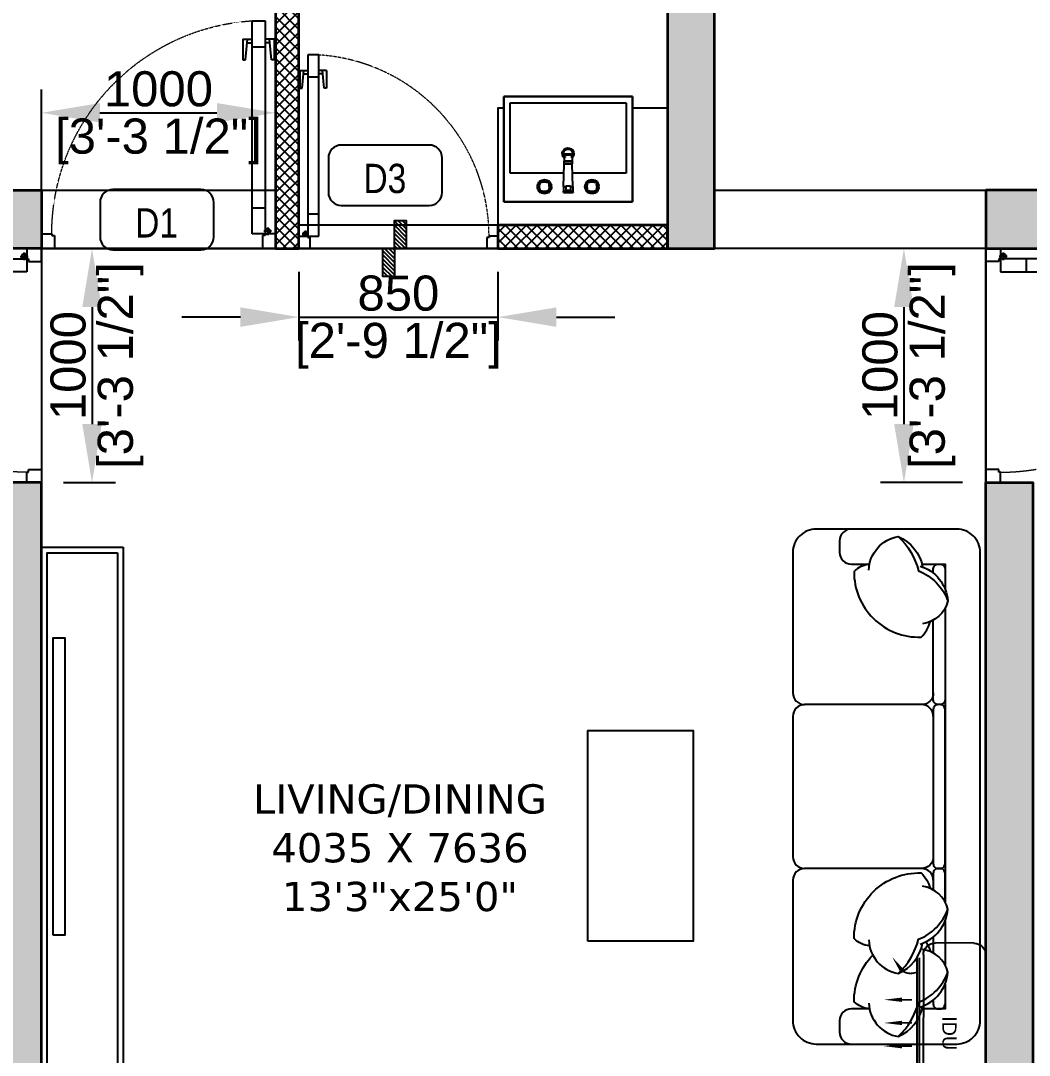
# Model space of a CAD drawing. Header units: millimetres. Extents: x 94643 to 134206, y 115494 to 180803.
# Drawn here: x 103227 to 107536, y 168066 to 172487 of the extents above; entities that cross this region are included whole.
import ezdxf
from ezdxf.enums import TextEntityAlignment as Align

# ---------------------------------------------------------------- set-up
doc = ezdxf.new("R2010")
doc.units = ezdxf.units.MM
doc.linetypes.add('3.5BHK EAST-UN-5$0$DASHED', pattern=[0.75, 0.5, -0.25])
doc.linetypes.add('3.5BHK EAST_UN-1$0$DASHED', pattern=[0.75, 0.5, -0.25])
for name, color, linetype in [('A-3S Sofa', 253, 'Continuous'), ('A-AC', 252, 'Continuous'), ('A-Dimensions', 4, 'Continuous'), ('A-Door', 11, 'Continuous'), ('A-Door Line', 8, 'Continuous'), ('A-Fixture', 8, 'Continuous'), ('A-Furniture', 8, 'Continuous'), ('A-Handwash', 252, 'Continuous'), ('A-Handwash Platform', 253, 'Continuous'), ('A-Hatch', 252, 'Continuous'), ('A-Room Boundary', 44, 'Continuous'), ('A-Sofa Center  Table', 253, 'Continuous'), ('A-Text Main', 44, 'Continuous'), ('A-TV', 253, 'Continuous'), ('A-TV Unit', 252, 'Continuous')]:
    doc.layers.add(name, color=color, linetype=linetype)
doc.layers.add('A-Wall', color=240, linetype='Continuous', lineweight=35)
doc.styles.add('2024-08-29_TOWER-A$0$simplex-0.8', font='simplex.shx', dxfattribs={"width": 0.8})
doc.styles.add('3.5BHK EAST_UN-1$0$grid_text', font='verdana.ttf')
doc.styles.add('3BHK  WEST_UN-2$0$AMISH', font='arial.ttf')
doc.styles.add('ARIAL', font='ARIALN.TTF')
doc.styles.add('S', font='arial.ttf', dxfattribs={"height": 150})
doc.dimstyles.new('DIMSMALL', dxfattribs={"dimtxt": 150, "dimasz": 250, "dimexe": 100, "dimexo": 100, "dimgap": 25, "dimtad": 1, "dimdec": 0, "dimzin": 0, "dimdsep": 46, "dimtxsty": 'S', "dimcen": 0, "dimdle": 100, "dimclrd": 8, "dimclre": 8, "dimclrt": 256, "dimazin": 0, "dimtfac": 1, "dimtdec": 0, "dimtix": 1, "dimtmove": 0, "dimatfit": 3, "dimldrblk": '12_DatumFilled', "dimfxl": 1, "dimtolj": 1, "dimtzin": 0, "dimlwd": -1, "dimlwe": -1, "dimarcsym": 1})
pattern_1 = [(45, (11050, 0), (-22.45064, 22.45064), []), (135, (11050, 0), (-22.45064, -22.45064), [])]

# ---------------------------------------------------------------- blocks, each defined once
blk = doc.blocks.new('*D175')
at = {"layer": 'A-Dimensions', "color": 8, "transparency": 16777216}
for p, q in [((103410.7, 171513.3), (103632.1, 171513.3)), ((103532.1, 171263.3), (103532.1, 170763.3)), ((103410.7, 170513.3), (103632.1, 170513.3))]:
    blk.add_line(p, q, dxfattribs=at)
for points in [[(103490.5, 171263.3), (103573.8, 171263.3), (103532.1, 171513.3)], [(103490.5, 170763.3), (103573.8, 170763.3), (103532.1, 170513.3)]]:
    blk.add_solid(points, dxfattribs=at)
at = {"layer": 'Defpoints', "color": 0, "transparency": 16777216}
for p in [(103310.7, 171513.3), (103310.7, 170513.3), (103532.1, 170513.3)]:
    blk.add_point(p, dxfattribs=at)
at = {"layer": 'A-Dimensions', "lineweight": 30, "transparency": 16777216, "char_height": 150, "attachment_point": 5, "rotation": 90, "style": 'S'}
for s, insert in [('\\A1;[3\'-3 1/2"]', (103654.2, 171013.3)), ('\\A1;1000', (103430.5, 171013.3))]:
    blk.add_mtext(s, dxfattribs=dict(at, insert=insert))
blk = doc.blocks.new('12_DatumFilled')
at = {"color": 8, "linetype": 'ByBlock'}
blk.add_solid([(0, 0.577), (-1, 0), (0, -0.577)], dxfattribs=at)
blk = doc.blocks.new('*D176')
at = {"layer": 'A-Dimensions', "color": 8, "transparency": 16777216}
for p, q in [((103315.7, 171662.6), (103315.7, 172193.3)), ((104315.7, 171662.6), (104315.7, 172193.3)), ((103565.7, 172093.3), (104065.7, 172093.3))]:
    blk.add_line(p, q, dxfattribs=at)
for points in [[(103565.7, 172135), (103565.7, 172051.7), (103315.7, 172093.3)], [(104065.7, 172135), (104065.7, 172051.7), (104315.7, 172093.3)]]:
    blk.add_solid(points, dxfattribs=at)
at = {"layer": 'Defpoints', "color": 0, "transparency": 16777216}
for p in [(104315.7, 172093.3), (103315.7, 171562.6), (104315.7, 171562.6)]:
    blk.add_point(p, dxfattribs=at)
at = {"layer": 'A-Dimensions', "lineweight": 30, "transparency": 16777216, "char_height": 150, "attachment_point": 5, "style": 'S'}
for s, insert in [('\\A1;1000', (103815.7, 172194.9)), ('\\A1;[3\'-3 1/2"]', (103815.7, 171971.2))]:
    blk.add_mtext(s, dxfattribs=dict(at, insert=insert))
blk = doc.blocks.new('*D185')
at = {"layer": 'A-Dimensions', "color": 8, "transparency": 16777216}
for p, q in [((107250.7, 171513.3), (106900.2, 171513.3)), ((107000.2, 171263.3), (107000.2, 170763.3)), ((107250.7, 170513.3), (106900.2, 170513.3))]:
    blk.add_line(p, q, dxfattribs=at)
for points in [[(106958.6, 171263.3), (107041.9, 171263.3), (107000.2, 171513.3)], [(106958.6, 170763.3), (107041.9, 170763.3), (107000.2, 170513.3)]]:
    blk.add_solid(points, dxfattribs=at)
at = {"layer": 'Defpoints', "color": 0, "transparency": 16777216}
for p in [(107350.7, 171513.3), (107000.2, 170513.3), (107350.7, 170513.3)]:
    blk.add_point(p, dxfattribs=at)
at = {"layer": 'A-Dimensions', "lineweight": 30, "transparency": 16777216, "char_height": 150, "attachment_point": 5, "rotation": 90, "style": 'S'}
for s, insert in [('\\A1;[3\'-3 1/2"]', (107122.3, 171013.3)), ('\\A1;1000', (106898.6, 171013.3))]:
    blk.add_mtext(s, dxfattribs=dict(at, insert=insert))
blk = doc.blocks.new('*D187')
at = {"layer": 'A-Dimensions', "color": 8, "linetype": 'Continuous', "transparency": 16777216}
for p, q in [((104415.7, 171413.3), (104415.7, 171120.4)), ((105265.7, 171413.4), (105265.7, 171120.4)), ((104165.7, 171220.4), (103915.7, 171220.4)), ((104415.7, 171220.4), (105265.7, 171220.4)), ((105515.7, 171220.4), (105765.7, 171220.4))]:
    blk.add_line(p, q, dxfattribs=at)
for points in [[(104165.7, 171262.1), (104165.7, 171178.7), (104415.7, 171220.4)], [(105515.7, 171262.1), (105515.7, 171178.7), (105265.7, 171220.4)]]:
    blk.add_solid(points, dxfattribs=at)
at = {"layer": 'Defpoints', "color": 0, "linetype": 'Continuous', "transparency": 16777216}
for p in [(104415.7, 171513.3), (105265.7, 171513.4), (105265.7, 171220.4)]:
    blk.add_point(p, dxfattribs=at)
at = {"layer": 'A-Dimensions', "linetype": 'Continuous', "transparency": 16777216, "char_height": 150, "attachment_point": 5, "style": 'S'}
for s, insert in [('\\A1;850', (104840.7, 171322)), ('\\A1;[2\'-9 1/2"]', (104840.7, 171098.3))]:
    blk.add_mtext(s, dxfattribs=dict(at, insert=insert))
blk = doc.blocks.new('3.5BHK EAST_UN-1$0$Door11')
at = {"layer": 'A-Door'}
for p, q in [((-991.7, 0), (-1050, 0)), ((-1050, 0), (-1050, -65.6)), ((-991.7, -58.3), (-991.7, 0)), ((-58.3, -58.3), (-58.3, 0)), ((-58.3, 0), (0, 0)), ((0, 0), (0, -65.6)), ((-1050, -65.6), (-1003.4, -65.6)), ((-1003.4, -65.6), (-1003.4, -58.3)), ((-1003.4, -58.3), (-991.7, -58.3)), ((-104.9, -65.6), (-104.9, -1021.8)), ((-46.6, -65.6), (-104.9, -65.6)), ((-104.9, -65.6), (-104.9, -65.6)), ((-46.6, -58.3), (-58.3, -58.3)), ((-17.5, -77.3), (-52.5, -77.3)), ((-46.6, -65.6), (-46.6, -58.3)), ((-46.6, -1021.8), (-46.6, -65.6)), ((0, -65.6), (-46.6, -65.6)), ((-35, -94.7), (-35, -59.8)), ((-104.9, -182.2), (-46.6, -182.2)), ((-145.8, -846.8), (-134.1, -846.8)), ((-145.8, -940.1), (-145.8, -846.8)), ((-134.1, -846.8), (-125.5, -940.1)), ((-17.5, -846.8), (-26.1, -940.1)), ((-5.8, -846.8), (-17.5, -846.8)), ((-5.8, -940.1), (-5.8, -846.8)), ((-127.1, -922.6), (-104.9, -922.6)), ((-104.9, -905.1), (-46.6, -905.1)), ((-24.5, -922.6), (-46.6, -922.6)), ((-145.8, -940.1), (-104.9, -940.1)), ((-5.8, -940.1), (-46.6, -940.1)), ((-104.9, -1021.8), (-46.6, -1021.8))]:
    blk.add_line(p, q, dxfattribs=at)
blk.add_circle((-35, -77.3), 11.7, dxfattribs=at)
at = {"layer": 'A-Door', "linetype": '3.5BHK EAST_UN-1$0$DASHED', "lineweight": 0}
blk.add_arc((-43.9, -64.2), 959.5, 180.0822, 266.3506, dxfattribs=at)
blk = doc.blocks.new('A$Cf00fcc3f')
at = {"layer": 'A-Fixture'}
for p, q in [((0, 0), (0, -450)), ((550, 0), (0, 0)), ((0, -450), (0, 0)), ((0, 0), (550, 0)), ((550, -450), (550, 0)), ((550, 0), (550, -450)), ((151.6, -42.4), (150.8, -44.3)), ((151.6, -42.4), (153.6, -41.5)), ((153.7, -44.5), (151.6, -42.4)), ((153.6, -41.5), (163.5, -38.6)), ((155.5, -43.7), (153.6, -41.5)), ((155.5, -43.7), (153.7, -44.5)), ((157.1, -39.5), (155.1, -41.1)), ((164.2, -43.3), (155.2, -46)), ((155.5, -43.7), (164.5, -41)), ((162.3, -36.7), (157.1, -39.5)), ((167.9, -35), (162.3, -36.7)), ((163.5, -38.6), (173.8, -37.6)), ((163.5, -38.6), (164.5, -41)), ((173.8, -42.3), (164.2, -43.3)), ((173.8, -42.3), (164.2, -43.3)), ((164.5, -41), (173.8, -40.1)), ((173.8, -43.9), (164.5, -44.9)), ((173.8, -34.4), (167.9, -35)), ((179.7, -35), (173.8, -34.4)), ((179.7, -35), (173.8, -34.4)), ((173.8, -37.6), (184.1, -38.6)), ((173.8, -37.6), (173.8, -40.1)), ((173.8, -40.1), (183.2, -41)), ((183.4, -43.3), (173.8, -42.3)), ((183.1, -44.9), (173.8, -43.9)), ((185.4, -36.7), (179.7, -35)), ((185.4, -36.7), (179.7, -35)), ((184.1, -38.6), (183.2, -41)), ((183.2, -41), (192.2, -43.7)), ((183.4, -43.3), (192.4, -46)), ((192.4, -46), (183.4, -43.3)), ((184.1, -38.6), (194.1, -41.5)), ((190.6, -39.5), (185.4, -36.7)), ((190.6, -39.5), (185.4, -36.7)), ((192.5, -41.1), (190.6, -39.5)), ((192.5, -41.1), (190.6, -39.5)), ((192.2, -43.7), (194.1, -41.5)), ((192.2, -43.7), (193.9, -44.5)), ((193.9, -44.5), (196, -42.4)), ((194.1, -41.5), (196, -42.4)), ((196, -42.4), (196.9, -44.3)), ((254.8, -39.2), (296, -39.2)), ((254.8, -39.2), (255, -45.5)), ((295.9, -45.5), (296, -39.2)), ((354.8, -42.4), (354, -44.3)), ((354.8, -42.4), (356.8, -41.5)), ((356.9, -44.5), (354.8, -42.4)), ((356.8, -41.5), (366.7, -38.6)), ((358.7, -43.7), (356.8, -41.5)), ((358.7, -43.7), (356.9, -44.5)), ((360.3, -39.5), (358.3, -41.1)), ((367.4, -43.3), (358.4, -46)), ((358.7, -43.7), (367.7, -41)), ((365.5, -36.7), (360.3, -39.5)), ((371.1, -35), (365.5, -36.7)), ((366.7, -38.6), (377, -37.6)), ((366.7, -38.6), (367.7, -41)), ((377, -42.3), (367.4, -43.3)), ((377, -42.3), (367.4, -43.3)), ((367.7, -41), (377, -40.1)), ((377, -43.9), (367.7, -44.9)), ((377, -34.4), (371.1, -35)), ((382.9, -35), (377, -34.4)), ((382.9, -35), (377, -34.4)), ((377, -37.6), (387.3, -38.6)), ((377, -37.6), (377, -40.1)), ((377, -40.1), (386.4, -41)), ((386.6, -43.3), (377, -42.3)), ((386.3, -44.9), (377, -43.9)), ((388.6, -36.7), (382.9, -35)), ((388.6, -36.7), (382.9, -35)), ((387.3, -38.6), (386.4, -41)), ((386.4, -41), (395.4, -43.7)), ((386.6, -43.3), (395.6, -46)), ((395.6, -46), (386.6, -43.3)), ((387.3, -38.6), (397.3, -41.5)), ((393.8, -39.5), (388.6, -36.7)), ((393.8, -39.5), (388.6, -36.7)), ((395.7, -41.1), (393.8, -39.5)), ((395.7, -41.1), (393.8, -39.5)), ((395.4, -43.7), (397.3, -41.5)), ((395.4, -43.7), (397.1, -44.5)), ((397.1, -44.5), (399.2, -42.4)), ((397.3, -41.5), (399.2, -42.4)), ((399.2, -42.4), (400.1, -44.3)), ((144.2, -58.7), (143.6, -64.6)), ((143.6, -64.6), (144.2, -70.5)), ((143.6, -64.6), (144.2, -70.5)), ((145.9, -53), (144.2, -58.7)), ((144.2, -70.5), (145.9, -76.1)), ((144.2, -70.5), (145.9, -76.1)), ((148.7, -47.8), (145.9, -53)), ((145.9, -76.1), (148.7, -81.3)), ((145.9, -76.1), (148.7, -81.3)), ((146.8, -64.6), (147.8, -54.3)), ((147.8, -74.9), (146.8, -64.6)), ((149.4, -64.6), (146.8, -64.6)), ((147.8, -54.3), (150.8, -44.3)), ((147.8, -54.3), (150.3, -55.2)), ((147.8, -74.9), (150.3, -73.9)), ((150.8, -84.8), (147.8, -74.9)), ((150.3, -45.9), (148.7, -47.8)), ((148.7, -81.3), (150.3, -83.2)), ((148.7, -81.3), (150.3, -83.2)), ((149.4, -64.6), (150.3, -55.2)), ((150.3, -73.9), (149.4, -64.6)), ((150.3, -55.2), (152.9, -46.2)), ((152.9, -82.9), (150.3, -73.9)), ((150.8, -44.3), (152.9, -46.2)), ((150.8, -84.8), (152.9, -82.9)), ((151.6, -86.8), (150.8, -84.8)), ((152.5, -55), (151.6, -64.6)), ((151.6, -64.6), (152.5, -74.2)), ((151.6, -64.6), (152.5, -74.2)), ((151.6, -86.8), (153.7, -84.7)), ((151.6, -86.8), (153.6, -87.6)), ((155.2, -46), (152.5, -55)), ((155.2, -46), (152.5, -55)), ((152.5, -74.2), (155.2, -83.2)), ((152.5, -74.2), (155.2, -83.2)), ((153.7, -44.5), (152.9, -46.2)), ((152.9, -82.9), (153.7, -84.7)), ((154.1, -55.3), (153.2, -64.6)), ((153.2, -64.6), (154.1, -73.9)), ((155.5, -85.5), (153.6, -87.6)), ((163.5, -90.6), (153.6, -87.6)), ((153.7, -84.7), (155.5, -85.5)), ((156.4, -47.2), (154.1, -55.3)), ((154.1, -73.9), (156.4, -81.9)), ((155.1, -88.1), (157.1, -89.7)), ((155.1, -88.1), (157.1, -89.7)), ((155.2, -83.2), (164.2, -85.9)), ((155.2, -83.2), (164.2, -85.9)), ((164.5, -88.1), (155.5, -85.5)), ((164.5, -44.9), (156.4, -47.2)), ((156.4, -81.9), (164.5, -84.3)), ((163.5, -90.6), (164.5, -88.1)), ((164.2, -85.9), (173.8, -86.8)), ((164.2, -85.9), (173.8, -86.8)), ((164.5, -84.3), (173.8, -85.2)), ((173.8, -89), (164.5, -88.1)), ((173.8, -85.2), (183.1, -84.3)), ((173.8, -86.8), (183.4, -85.9)), ((173.8, -86.8), (183.4, -85.9)), ((183.2, -88.1), (173.8, -89)), ((191.2, -47.2), (183.1, -44.9)), ((183.1, -84.3), (191.2, -81.9)), ((192.2, -85.5), (183.2, -88.1)), ((184.1, -90.6), (183.2, -88.1)), ((183.4, -85.9), (192.4, -83.2)), ((183.4, -85.9), (192.4, -83.2)), ((194.1, -87.6), (184.1, -90.6)), ((190.6, -89.7), (192.5, -88.1)), ((190.6, -89.7), (192.5, -88.1)), ((191.2, -47.2), (193.5, -55.3)), ((191.2, -81.9), (193.5, -73.9)), ((192.2, -85.5), (193.9, -84.7)), ((192.2, -85.5), (194.1, -87.6)), ((192.4, -46), (195.1, -55)), ((192.4, -83.2), (195.1, -74.2)), ((192.4, -83.2), (195.1, -74.2)), ((194.4, -64.6), (193.5, -55.3)), ((194.4, -64.6), (193.5, -73.9)), ((193.9, -44.5), (194.7, -46.2)), ((193.9, -84.7), (194.7, -82.9)), ((193.9, -84.7), (196, -86.8)), ((196, -86.8), (194.1, -87.6)), ((196.9, -44.3), (194.7, -46.2)), ((194.7, -46.2), (197.4, -55.2)), ((197.4, -73.9), (194.7, -82.9)), ((196.9, -84.8), (194.7, -82.9)), ((195.1, -55), (196, -64.6)), ((196, -64.6), (195.1, -74.2)), ((196, -86.8), (196.9, -84.8)), ((196.9, -44.3), (199.8, -54.3)), ((199.8, -74.9), (196.9, -84.8)), ((198.9, -47.8), (197.3, -45.9)), ((198.9, -47.8), (197.3, -45.9)), ((197.3, -83.2), (198.9, -81.3)), ((197.3, -83.2), (198.9, -81.3)), ((199.8, -54.3), (197.4, -55.2)), ((197.4, -55.2), (198.3, -64.6)), ((198.3, -64.6), (197.4, -73.9)), ((199.8, -74.9), (197.4, -73.9)), ((198.3, -64.6), (200.8, -64.6)), ((201.7, -53), (198.9, -47.8)), ((201.7, -53), (198.9, -47.8)), ((198.9, -81.3), (201.7, -76.1)), ((198.9, -81.3), (201.7, -76.1)), ((199.8, -54.3), (200.8, -64.6)), ((200.8, -64.6), (199.8, -74.9)), ((203.4, -58.7), (201.7, -53)), ((203.4, -58.7), (201.7, -53)), ((201.7, -76.1), (203.4, -70.5)), ((201.7, -76.1), (203.4, -70.5)), ((203.4, -58.7), (204, -64.6)), ((204, -64.6), (203.4, -58.7)), ((204, -64.6), (203.4, -70.5)), ((204, -64.6), (203.4, -70.5)), ((255.5, -64.6), (255, -45.5)), ((255, -45.5), (295.9, -45.5)), ((255.5, -64.6), (258.3, -160.2)), ((255.5, -64.6), (265.1, -64.6)), ((265.1, -68.5), (265.1, -47.9)), ((285.7, -47.9), (265.1, -47.9)), ((265.1, -68.5), (285.7, -68.5)), ((285.7, -68.5), (285.7, -47.9)), ((285.7, -64.6), (295.3, -64.6)), ((295.3, -64.6), (292.6, -160.2)), ((295.3, -64.6), (295.9, -45.5)), ((347.4, -58.7), (346.8, -64.6)), ((346.8, -64.6), (347.4, -70.5)), ((346.8, -64.6), (347.4, -70.5)), ((349.1, -53), (347.4, -58.7)), ((347.4, -70.5), (349.1, -76.1)), ((347.4, -70.5), (349.1, -76.1)), ((351.9, -47.8), (349.1, -53)), ((349.1, -76.1), (351.9, -81.3)), ((349.1, -76.1), (351.9, -81.3)), ((350, -64.6), (351, -54.3)), ((351, -74.9), (350, -64.6)), ((352.6, -64.6), (350, -64.6)), ((351, -54.3), (354, -44.3)), ((351, -54.3), (353.5, -55.2)), ((351, -74.9), (353.5, -73.9)), ((354, -84.8), (351, -74.9)), ((353.5, -45.9), (351.9, -47.8)), ((351.9, -81.3), (353.5, -83.2)), ((351.9, -81.3), (353.5, -83.2)), ((352.6, -64.6), (353.5, -55.2)), ((353.5, -73.9), (352.6, -64.6)), ((353.5, -55.2), (356.1, -46.2)), ((356.1, -82.9), (353.5, -73.9)), ((354, -44.3), (356.1, -46.2)), ((354, -84.8), (356.1, -82.9)), ((354.8, -86.8), (354, -84.8)), ((355.7, -55), (354.8, -64.6)), ((354.8, -64.6), (355.7, -74.2)), ((354.8, -64.6), (355.7, -74.2)), ((354.8, -86.8), (356.9, -84.7)), ((354.8, -86.8), (356.8, -87.6)), ((358.4, -46), (355.7, -55)), ((358.4, -46), (355.7, -55)), ((355.7, -74.2), (358.4, -83.2)), ((355.7, -74.2), (358.4, -83.2)), ((356.9, -44.5), (356.1, -46.2)), ((356.1, -82.9), (356.9, -84.7)), ((357.3, -55.3), (356.4, -64.6)), ((356.4, -64.6), (357.3, -73.9)), ((358.7, -85.5), (356.8, -87.6)), ((366.7, -90.6), (356.8, -87.6)), ((356.9, -84.7), (358.7, -85.5)), ((359.6, -47.2), (357.3, -55.3)), ((357.3, -73.9), (359.6, -81.9)), ((358.3, -88.1), (360.3, -89.7)), ((358.3, -88.1), (360.3, -89.7)), ((358.4, -83.2), (367.4, -85.9)), ((358.4, -83.2), (367.4, -85.9)), ((367.7, -88.1), (358.7, -85.5)), ((367.7, -44.9), (359.6, -47.2)), ((359.6, -81.9), (367.7, -84.3)), ((366.7, -90.6), (367.7, -88.1)), ((367.4, -85.9), (377, -86.8)), ((367.4, -85.9), (377, -86.8)), ((367.7, -84.3), (377, -85.2)), ((377, -89), (367.7, -88.1)), ((377, -85.2), (386.3, -84.3)), ((377, -86.8), (386.6, -85.9)), ((377, -86.8), (386.6, -85.9)), ((386.4, -88.1), (377, -89)), ((394.4, -47.2), (386.3, -44.9)), ((386.3, -84.3), (394.4, -81.9)), ((395.4, -85.5), (386.4, -88.1)), ((387.3, -90.6), (386.4, -88.1)), ((386.6, -85.9), (395.6, -83.2)), ((386.6, -85.9), (395.6, -83.2)), ((397.3, -87.6), (387.3, -90.6)), ((393.8, -89.7), (395.7, -88.1)), ((393.8, -89.7), (395.7, -88.1)), ((394.4, -47.2), (396.7, -55.3)), ((394.4, -81.9), (396.7, -73.9)), ((395.4, -85.5), (397.1, -84.7)), ((395.4, -85.5), (397.3, -87.6)), ((395.6, -46), (398.3, -55)), ((395.6, -83.2), (398.3, -74.2)), ((395.6, -83.2), (398.3, -74.2)), ((397.6, -64.6), (396.7, -55.3)), ((397.6, -64.6), (396.7, -73.9)), ((397.1, -44.5), (397.9, -46.2)), ((397.1, -84.7), (397.9, -82.9)), ((397.1, -84.7), (399.2, -86.8)), ((399.2, -86.8), (397.3, -87.6)), ((400.1, -44.3), (397.9, -46.2)), ((397.9, -46.2), (400.6, -55.2)), ((400.6, -73.9), (397.9, -82.9)), ((400.1, -84.8), (397.9, -82.9)), ((398.3, -55), (399.2, -64.6)), ((399.2, -64.6), (398.3, -74.2)), ((399.2, -86.8), (400.1, -84.8)), ((400.1, -44.3), (403, -54.3)), ((403, -74.9), (400.1, -84.8)), ((402.1, -47.8), (400.5, -45.9)), ((402.1, -47.8), (400.5, -45.9)), ((400.5, -83.2), (402.1, -81.3)), ((400.5, -83.2), (402.1, -81.3)), ((403, -54.3), (400.6, -55.2)), ((400.6, -55.2), (401.5, -64.6)), ((401.5, -64.6), (400.6, -73.9)), ((403, -74.9), (400.6, -73.9)), ((401.5, -64.6), (404, -64.6)), ((404.9, -53), (402.1, -47.8)), ((404.9, -53), (402.1, -47.8)), ((402.1, -81.3), (404.9, -76.1)), ((402.1, -81.3), (404.9, -76.1)), ((403, -54.3), (404, -64.6)), ((404, -64.6), (403, -74.9)), ((406.6, -58.7), (404.9, -53)), ((406.6, -58.7), (404.9, -53)), ((404.9, -76.1), (406.6, -70.5)), ((404.9, -76.1), (406.6, -70.5)), ((406.6, -58.7), (407.2, -64.6)), ((406.6, -58.7), (407.2, -64.6)), ((407.2, -64.6), (406.6, -70.5)), ((407.2, -64.6), (406.6, -70.5)), ((257.2, -122), (27.5, -122)), ((27.5, -122), (27.5, -422)), ((157.1, -89.7), (162.3, -92.4)), ((157.1, -89.7), (162.3, -92.4)), ((162.3, -92.4), (167.9, -94.2)), ((162.3, -92.4), (167.9, -94.2)), ((173.8, -91.6), (163.5, -90.6)), ((167.9, -94.2), (173.8, -94.7)), ((167.9, -94.2), (173.8, -94.7)), ((173.8, -91.6), (173.8, -89)), ((184.1, -90.6), (173.8, -91.6)), ((173.8, -94.7), (179.7, -94.2)), ((173.8, -94.7), (179.7, -94.2)), ((179.7, -94.2), (185.4, -92.4)), ((179.7, -94.2), (185.4, -92.4)), ((185.4, -92.4), (190.6, -89.7)), ((185.4, -92.4), (190.6, -89.7)), ((522.5, -122), (293.7, -122)), ((360.3, -89.7), (365.5, -92.4)), ((360.3, -89.7), (365.5, -92.4)), ((365.5, -92.4), (371.1, -94.2)), ((365.5, -92.4), (371.1, -94.2)), ((377, -91.6), (366.7, -90.6)), ((371.1, -94.2), (377, -94.7)), ((371.1, -94.2), (377, -94.7)), ((377, -91.6), (377, -89)), ((387.3, -90.6), (377, -91.6)), ((377, -94.7), (382.9, -94.2)), ((377, -94.7), (382.9, -94.2)), ((382.9, -94.2), (388.6, -92.4)), ((382.9, -94.2), (388.6, -92.4)), ((388.6, -92.4), (393.8, -89.7)), ((388.6, -92.4), (393.8, -89.7)), ((522.5, -422), (522.5, -122)), ((258.3, -162.3), (258.3, -160.2)), ((292.6, -160.2), (258.3, -160.2)), ((258.3, -162.3), (258.6, -171.8)), ((258.3, -162.3), (292.5, -162.3)), ((258.6, -171.8), (258.6, -172.7)), ((258.6, -171.8), (292.2, -171.8)), ((259.4, -201.1), (258.6, -172.7)), ((292.2, -172.7), (258.6, -172.7)), ((291.4, -201.1), (292.2, -172.7)), ((292.2, -171.8), (292.5, -162.3)), ((292.2, -171.8), (292.2, -172.7)), ((292.6, -160.2), (292.5, -162.3)), ((259.4, -201.1), (259.5, -204.3)), ((259.4, -201.1), (291.4, -201.1)), ((259.5, -204.3), (291.3, -204.3)), ((264.3, -192.3), (264.3, -190.8)), ((286.5, -192.3), (286.5, -190.8)), ((291.3, -204.3), (291.4, -201.1)), ((27.5, -422), (522.5, -422)), ((0, -450), (550, -450)), ((550, -450), (0, -450))]:
    blk.add_line(p, q, dxfattribs=at)
for radius, start, end in [(25, 130.6704, 0), (20, 145.6811, 0), (25, 0, 45), (20, 0, 24.0891)]:
    blk.add_arc((275, -205), radius, start, end, dxfattribs=at)
blk = doc.blocks.new('A$C9b4d8ff6')
at = {"layer": 'A-Door'}
for p, q in [((84.9, 827.1), (37.7, 827.1)), ((37.7, 827.1), (37.8, 53.1)), ((85, 53.1), (84.9, 827.1)), ((4.7, 761.1), (37.7, 761.1)), ((4.7, 761.1), (4.7, 685.5)), ((14.1, 685.5), (21.1, 761.1)), ((117.9, 761.1), (84.9, 761.1)), ((108.5, 685.5), (101.5, 761.1)), ((117.9, 761.1), (118, 685.5)), ((19.8, 746.9), (37.7, 746.9)), ((84.9, 732.7), (37.7, 732.7)), ((102.8, 746.9), (84.9, 746.9)), ((4.7, 685.5), (14.1, 685.5)), ((118, 685.5), (108.5, 685.5)), ((84.9, 147.5), (37.7, 147.5)), ((0, 0), (0, 53.1)), ((0, 53.1), (37.8, 53.1)), ((14.2, 62.5), (42.5, 62.5)), ((28.3, 76.7), (28.3, 48.4)), ((37.8, 53.1), (85, 53.1)), ((37.8, 53.1), (37.8, 47.2)), ((37.8, 47.2), (47.2, 47.2)), ((47.2, 47.2), (47.2, 0)), ((85, 53.1), (85, 53.1)), ((802.8, 47.2), (802.8, 0.1)), ((812.2, 47.2), (802.8, 47.2)), ((850, 53.2), (812.2, 53.1)), ((812.2, 53.1), (812.2, 47.2)), ((850, 0.1), (850, 53.2)), ((47.2, 0), (0, 0)), ((802.8, 0.1), (850, 0.1))]:
    blk.add_line(p, q, dxfattribs=at)
blk.add_circle((28.3, 62.5), 9.44, dxfattribs=at)
at = {"layer": 'A-Door', "linetype": '3.5BHK EAST-UN-5$0$DASHED', "lineweight": 0}
blk.add_arc((35.5, 52), 776.7, 0.0858, 86.3542, dxfattribs=at)
blk = doc.blocks.new('2024-08-29_TOWER-A$0$WNTG')
at = {"layer": 'A-Text Main'}
blk.add_lwpolyline([(-187.8, 246.2), (187.8, 246.2, -0.414214), (242.8, 191.2), (242.8, 43.3, -0.414214), (187.8, -11.7), (-187.8, -11.7, -0.414214), (-242.8, 43.3), (-242.8, 191.2, -0.414214)], format="xyb", close=True, dxfattribs=at)
at = {"layer": 'A-Text Main', "style": '2024-08-29_TOWER-A$0$simplex-0.8', "width": 0.8}
blk.add_attdef('WNTG', text='', height=150, dxfattribs=at).set_placement((-1.6, 43), align=Align.CENTER)
blk = doc.blocks.new('TILE DROP')
at = {"layer": 'A-Door Line'}
h = blk.add_hatch(dxfattribs=at)
h.set_pattern_fill('ANSI31', color=8, scale=0.1)
h.set_pattern_definition([(45, (-18.584744, -6.592634), (-0.008838835, 0.008838835), [])])
h.paths.add_polyline_path([(0, 0.05), (-0.12, 0.05), (-0.12, 0), (0, 0)])
h.paths.add_polyline_path([(0.12, -0.05), (0.12, 0), (0, 0), (0, -0.05)])
at = {"layer": 'A-Door Line', "color": 8}
for points in [[(-0.12, 0), (-0.12, 0.05), (0, 0.05), (0, 0)], [(0, -0.05), (0, 0), (0.12, 0), (0.12, -0.05)]]:
    blk.add_lwpolyline(points, close=True, dxfattribs=at)
blk = doc.blocks.new('3.5BHK EAST_UN-1$0$A$Cb1453656')
at = {"layer": 'A-3S Sofa'}
for points in [[(2200, 700, 0.414214), (2100, 800), (1500, 800, 0.414214), (1450, 750, 0.414214), (1400, 800), (800, 800, 0.414214), (750, 750, 0.414214), (700, 800), (100, 800, 0.414214), (0, 700), (0, 100, 0.414214), (100, 0), (2100, 0, 0.414214), (2200, 100)], [(770, 150), (1430, 150, 0.414214), (1450, 170), (1450, 180, 0.414214), (1430, 200), (770, 200, 0.414214), (750, 180), (750, 170, 0.414214)]]:
    blk.add_lwpolyline(points, format="xyb", close=True, dxfattribs=at)
for points in [[(700, 200, 0.414214), (750, 250), (750, 750, 0.414214)], [(1500, 200, -0.414214), (1450, 250), (1450, 750, -0.414214)], [(150, 472.5), (150, 550, 0.414214), (100, 600), (50, 600, 0.414214), (0, 550)], [(2200, 550, 0.414214), (2150, 600), (2100, 600, 0.414214), (2050, 550), (2050, 472.5)], [(149.9, 472.5, -0.165541), (180.8, 538.6, -0.200231), (379.3, 458.1, -0.121523)], [(419.2, 472.5, -0.165541), (450.2, 538.6, -0.425989), (731, 252.1, -0.121523), (664.3, 212.7, 7.115464)], [(2050.1, 472.5, 0.165541), (2019.2, 538.6, 0.425989), (1738.4, 252.1, 0.121523), (1805, 212.7, -7.115464)], [(175.1, 475.6, 0.356772), (31.8, 349.5, 0.249542), (161.6, 245.7, -9.61688)], [(444.4, 475.6, 0.356772), (301.2, 349.5, 0.249542), (431, 245.7, -9.61688)], [(2024.9, 475.6, -0.356772), (2168.2, 349.5, -0.249542), (2038.4, 245.7, 9.61688)], [(31.8, 349.5, 0.14773), (178, 263.6, 0.213343), (306.9, 137.6, 0.178662)], [(301.2, 349.5, 0.14773), (447.3, 263.6, 0.213343), (576.2, 137.6, 0.178662)], [(2168.2, 349.5, -0.14773), (2022, 263.6, -0.213343), (1893.1, 137.6, -0.178662)], [(255.2, 150), (150, 150), (150, 248.3, 0.414214)], [(157.8, 256.7, 0.306663), (306.9, 137.6, 0.30633), (404.3, 246.4, -0.872847)], [(436.9, 232.2, -0.071865), (395, 212.7, 7.115464)], [(427.1, 256.7, 0.306663), (576.2, 137.6, 0.30633), (673.7, 246.4, -0.872847)], [(800, 200, -0.414214), (750, 250)], [(1400, 200, 0.414214), (1450, 250)], [(2042.2, 256.7, -0.306663), (1893.1, 137.6, -0.30633), (1795.7, 246.4, 0.872847)], [(188.2, 200), (170, 200, 0.414214), (150, 180), (150, 170, 0.414214), (170, 150)], [(457.5, 200), (388.7, 200, 0.414214)], [(607.7, 150), (730, 150, 0.414214), (750, 170), (750, 180, 0.414214), (730, 200), (658.1, 200, 0.414214)], [(1861.6, 150), (1470, 150, -0.414214), (1450, 170), (1450, 180, -0.414214), (1470, 200), (1811.3, 200, -0.414214)], [(2011.8, 200), (2030, 200, -0.414214), (2050, 180), (2050, 170, -0.414214), (2030, 150)]]:
    blk.add_lwpolyline(points, format="xyb", dxfattribs=at)
for points in [[(2050, 248.3), (2050, 150), (1944.8, 150)], [(524.5, 150), (338.4, 150)], [(1861.6, 150), (607.7, 150)]]:
    blk.add_lwpolyline(points, dxfattribs=at)
blk = doc.blocks.new('3BHK  WEST_UN-2$0$WALL MOUNTED SPLIT AC')
at = {"layer": 'A-AC'}
for p, q in [((18067.15, -8077.46), (18073.71, -8077.46)), ((18065.12, -8113.34), (18065.11, -8079.5)), ((18075.75, -8079.5), (18075.75, -8113.29)), ((18064.01, -8112.84, 0), (18064, -8079.99, 0)), ((18064.41, -8112.84, 0), (18064.41, -8079.99, 0)), ((18073.72, -8115.33), (18067.16, -8115.38))]:
    blk.add_line(p, q, dxfattribs=at)
at = {"layer": 'A-AC', "elevation": 0}
for points in [[(18059.86, -8080.11, 0, 0.75, 0), (18061.51, -8081.22, 0.75, 0.75, 0)], [(18058.43, -8086.05, 0, 0.75, 0), (18061.52, -8086.05, 0.75, 0.75, 0)], [(18058.44, -8089.99, 0, 0.75, 0), (18061.52, -8089.99, 0.75, 0.75, 0)], [(18058.44, -8093.93, 0, 0.75, 0), (18061.52, -8093.93, 0.75, 0.75, 0)], [(18058.44, -8097.86, 0, 0.75, 0), (18061.52, -8097.86, 0.75, 0.75, 0)], [(18058.44, -8101.8, 0, 0.75, 0), (18061.52, -8101.8, 0.75, 0.75, 0)], [(18058.44, -8105.74, 0, 0.75, 0), (18061.52, -8105.74, 0.75, 0.75, 0)], [(18059.87, -8112.95, 0, 0.75, 0), (18061.51, -8110.65, 0.75, 0.75, 0)]]:
    blk.add_lwpolyline(points, format="xyseb", dxfattribs=at)
at = {"layer": 'A-AC', "const_width": 0.3, "elevation": 0}
for points in [[(18061.51, -8081.22, 0.246742), (18063.87, -8081.49, -4.761831)], [(18061.51, -8110.65, -0.246742), (18063.87, -8110.38, 4.761831)]]:
    blk.add_lwpolyline(points, format="xyb", dxfattribs=at)
for points in [[(18061.52, -8086.05), (18063.17, -8086.05)], [(18061.52, -8089.99), (18063.17, -8089.99)], [(18061.52, -8093.93), (18063.17, -8093.93)], [(18061.52, -8097.86), (18063.17, -8097.86)], [(18061.52, -8101.8), (18063.17, -8101.8)], [(18061.52, -8105.74), (18063.17, -8105.74)]]:
    blk.add_lwpolyline(points, dxfattribs=at)
at = {"layer": 'A-AC'}
for centre, start, end in [((18067.15, -8079.5), 90.0082, 180.0082), ((18073.71, -8079.5), 0.0078, 90.0078), ((18067.16, -8113.34), 180.0082, 270.0082), ((18073.71, -8113.29), 270.0078, 0.0078)]:
    blk.add_arc(centre, 2.04, start, end, dxfattribs=at)
at = {"layer": 'A-AC', "style": '3BHK  WEST_UN-2$0$AMISH'}
blk.add_attdef('IDU', text='', height=2.4, rotation=90.0082, dxfattribs=at).set_placement((18070, -8096.33, 0), align=Align.MIDDLE_CENTER)
blk = doc.blocks.new('A$C59fceabc')
at = {"layer": 'A-Sofa Center  Table', "linetype": 'Continuous'}
blk.add_lwpolyline([(0, 0), (0, 900), (450, 900), (450, 0)], close=True, dxfattribs=at)
blk = doc.blocks.new('3.5BHK EAST-UN-5$0$2024-08-29_TOWER-A$0$TV FG')
at = {"layer": 'A-TV'}
blk.add_lwpolyline([(-635, -25), (635, -25), (635, -75), (-635, -75)], close=True, dxfattribs=at)
blk = doc.blocks.new('Unit-1')
at = {"layer": 'A-Hatch', "linetype": 'Continuous'}
h = blk.add_hatch(color=256, dxfattribs=at)
h.dxf.hatch_style = 1
h.paths.add_polyline_path([(3905, 15335.7), (4155, 15335.7), (4155, 16800.1), (2050.2, 16800.1), (2050.2, 16550.3), (3905, 16550.1)])
h.paths.add_polyline_path([(250, 15796), (250, 12295), (2905, 12295), (2905, 12045.7), (250, 12045.7), (250, 10820), (0, 10820), (0, 15796)])
h.paths.add_polyline_path([(5580, 12045.7), (5780, 12045.7), (5780, 16550.1), (6649.9, 16550.1), (6649.9, 16800.1), (5580, 16800.1)])
h.paths.add_polyline_path([(10800, 16550.1), (9999.9, 16550.1), (9999.9, 16800.1), (11050, 16800.1), (11050, 16550.1), (11050, 13495), (10800, 13495)])
h.paths.add_polyline_path([(6940, 12295), (6940, 12045.7), (10800, 12045.7), (10800, 11295.1), (11050, 11295.1), (11050, 12295)])
h.paths.add_polyline_path([(7140, 8082.6), (7140, 6370), (9610, 6370), (9610, 6420), (9810, 6420), (9810, 6370), (11050, 6370), (11050, 0), (10800, 0), (10800, 6170), (6940, 6170), (6940, 11045.7), (7140, 11045.7)])
h.paths.add_polyline_path([(10800, 10395.1), (11050, 10395.1), (11050, 8985.1), (10800, 8985.1)])
h.paths.add_polyline_path([(7310, 4410), (4515, 4410), (4515, 4210), (7110, 4210), (7110, 250), (6210, 250), (6210, 0), (7810, 0), (7810, 250), (7310, 250)])
h.paths.add_polyline_path([(3515, 4210), (2905, 4210), (250, 4210), (250, 3620.1), (0, 3620.1), (-0.1, 4460.1), (2905, 4460), (2905, 4410), (2900, 4410), (3515, 4410)])
h.paths.add_polyline_path([(249.9, 1820.1), (250, 250), (4515, 250), (4515, 2135), (4715, 2135), (4715, 250), (5460, 250), (5460, 0), (250, 0), (0, 0), (0, 250), (-0.1, 1820.1)])
h = blk.add_hatch(dxfattribs=at)
h.set_pattern_fill('ANSI37', color=256, scale=10)
h.set_pattern_definition(pattern_1)
h.paths.add_polyline_path([(5580, 15585.7), (4905, 15585.7), (4905, 15335.7), (5580, 15335.7)])
h.paths.add_polyline_path([(3905, 15335.7), (3905, 12045.7), (4005, 12045.7), (4005, 15335.7)])
h.paths.add_polyline_path([(8890, 7960), (8890, 8060), (11050, 8060), (11050, 7960)])
h.paths.add_polyline_path([(7140, 8060), (8040, 8060), (8040, 7960), (7140, 7960)])
h.paths.add_polyline_path([(9610, 7960), (9810, 7960), (9810, 7170.4), (9610, 7170.4)])
h.paths.add_polyline_path([(8810, 1780), (9560, 1780), (9560, 1980), (8810, 1980)])
h.paths.add_polyline_path([(10560, 1980), (10800, 1980), (10800, 1780), (10560, 1780)])
h.paths.add_polyline_path([(7310, 1979.9), (7810, 1979.9), (7810, 1780), (7310, 1780)])
h.paths.add_polyline_path([(6210, 2134.9), (7110, 2134.9), (7110, 2035), (6210, 2035)])
h.paths.add_polyline_path([(4715, 2135), (5360, 2135), (5360, 2035), (4715, 2035)])
h.paths.add_polyline_path([(2705, 4870.1), (2905, 4870.1), (2905, 4460), (2705, 4460)])
h.paths.add_polyline_path([(2705, 8470), (2905, 8470), (2905, 7870.1), (2705, 7870.1)])
h.paths.add_polyline_path([(1950, 8470), (2050, 8470), (2050, 8070), (1950, 8070)])
h = blk.add_hatch(dxfattribs=at)
h.set_pattern_fill('ANSI37', color=256, scale=10)
h.set_pattern_definition(pattern_1)
h.paths.add_polyline_path([(5580, 12145.7), (4855, 12145.7), (4855, 12045.7), (5580, 12045.7)])
h = blk.add_hatch(color=256, dxfattribs=at)
h.dxf.hatch_style = 1
h.paths.add_polyline_path([(2905, 8470), (2905, 11045.7), (2705, 11045.7), (2705, 8720), (0, 8720), (0, 8470)])
at = {"layer": 'A-Door Line'}
blk.add_line((4005, 12045.7), (4855, 12045.7), dxfattribs=at)
at = {"layer": 'A-Door Line', "linetype": 'Continuous'}
for points in [[(2905, 12045.7), (3905, 12045.7)], [(2905, 12045.7), (2905, 11045.7)], [(6940, 12045.8), (6940, 11045.7)]]:
    blk.add_lwpolyline(points, dxfattribs=at)
at = {"layer": 'A-Handwash Platform'}
blk.add_lwpolyline([(4879.9, 12645.7), (4855, 12645.7), (4855, 12145.7), (5580, 12145.7), (5580, 12645.7), (5429.9, 12645.7)], dxfattribs=at)
at = {"layer": 'A-Room Boundary', "linetype": 'Continuous'}
for points in [[(250, 12295), (3905, 12295), (3905, 16550.1), (250, 16550.1)], [(10800, 16550.1), (5780, 16550.1), (5780, 12295), (10800, 12295)], [(4005, 15335.7), (5580, 15335.7), (5580, 12145.7), (4005, 12145.7)], [(2905, 4410), (6940, 4410), (6940, 12045.7), (2905, 12045.7)], [(2905, 4410), (6940, 4410), (6940, 12045.7), (2905, 12045.7)]]:
    blk.add_lwpolyline(points, close=True, dxfattribs=at)
at = {"layer": 'A-TV Unit', "ltscale": 600}
for points in [[(3254.6, 10770.5), (3255, 8365), (2905, 8365), (2905, 10770.5)], [(3229.6, 10745.5), (3230, 8390), (2930, 8390), (2929.6, 10745.5)]]:
    blk.add_lwpolyline(points, close=True, dxfattribs=at)
at = {"layer": 'A-Wall'}
for points in [[(5580, 12045.7), (5780, 12045.7), (5780, 16550.1), (6649.9, 16550.1), (6649.9, 16800.1), (5580, 16800.1)], [(250, 15796), (250, 12295), (2905, 12295), (2905, 12045.7), (250, 12045.7), (250, 10820), (0, 10820), (0, 15796)], [(3905, 15335.7), (3905, 12045.7), (4005, 12045.7), (4005, 15335.7)], [(6940, 12295), (6940, 12045.7), (10800, 12045.7), (10800, 11295.1), (11050, 11295.1), (11050, 12295)], [(5580, 12145.7), (4855, 12145.7), (4855, 12045.7), (5580, 12045.7)], [(2905, 8470), (2905, 11045.7), (2705, 11045.7), (2705, 8720), (0, 8720), (0, 8470)]]:
    blk.add_lwpolyline(points, close=True, dxfattribs=at)
blk.add_lwpolyline([(7140, 8082.6), (7140, 6370), (9610, 6370), (9610, 6420), (9810, 6420), (9810, 6370), (11050, 6370), (11050, 0), (10800, 0), (10800, 6170), (6940, 6170), (6940, 11045.7), (7140, 11045.7), (7140, 8082.6)], dxfattribs=at)
at = {"layer": 'A-3S Sofa', "ltscale": 600, "rotation": 89.99999999999999}
blk.add_blockref('3.5BHK EAST_UN-1$0$A$Cb1453656', (6915, 8647.1), dxfattribs=at)
at = {"layer": 'A-AC'}
ref = blk.add_blockref('3BHK  WEST_UN-2$0$WALL MOUNTED SPLIT AC', (-448066.7, -195203.2), dxfattribs=dict(at, xscale=-25.17221723757713, yscale=25.17221723757713, zscale=25.17221723757713, rotation=180))
ref.add_attrib('IDU', 'IDU', dxfattribs={"layer": 'A-Furniture', "height": 60.41, "rotation": 269.9918, "style": '3BHK  WEST_UN-2$0$AMISH'}).set_placement((6783.9, 8693.3, 0), align=Align.MIDDLE_CENTER)
at = {"layer": 'A-Door'}
for p, xscale, yscale, zscale, rotation in [((3905, 12045.7), -0.9523809523809259, 0.9523809523809259, 0.9523809523809259, 180), ((2905, 12045.7), -0.9523809523809259, 0.9523809523809259, 0.9523809523809259, 270), ((6940, 12045.7), 0.9523809523809337, 0.9523809523809337, 0.9523809523809337, 90)]:
    blk.add_blockref('3.5BHK EAST_UN-1$0$Door11', p, dxfattribs=dict(at, xscale=xscale, yscale=yscale, zscale=zscale, rotation=rotation))
at = {"layer": 'A-Door', "linetype": 'Continuous'}
blk.add_blockref('A$C9b4d8ff6', (4005, 12045.7), dxfattribs=at)
at = {"layer": 'A-Door Line', "color": 8, "xscale": 1000.000000000004, "yscale": 1000.000000000004, "zscale": 1000.000000000004, "rotation": 90}
blk.add_blockref('TILE DROP', (4413.4, 12045.7), dxfattribs=at)
at = {"layer": 'A-Handwash', "ltscale": 600, "xscale": -1, "rotation": 180}
blk.add_blockref('A$Cf00fcc3f', (4880, 12245.7), dxfattribs=at)
at = {"layer": 'A-Sofa Center  Table', "linetype": 'Continuous'}
blk.add_blockref('A$C59fceabc', (5239.6, 9087.1), dxfattribs=at)
at = {"layer": 'A-Text Main'}
ref = blk.add_blockref('2024-08-29_TOWER-A$0$WNTG', (4373.9, 12476.3), dxfattribs=dict(at, xscale=-1, rotation=180))
ref.add_attrib('WNTG', 'D3', dxfattribs={"height": 125, "style": 'ARIAL'}).set_placement((4372.3, 12282.8), align=Align.CENTER)
ref = blk.add_blockref('2024-08-29_TOWER-A$0$WNTG', (3398.6, 12286.4), dxfattribs=dict(at, xscale=-1, rotation=180))
ref.add_attrib('WNTG', 'D1', dxfattribs={"height": 125, "style": 'ARIAL'}).set_placement((3397, 12092.9), align=Align.CENTER)
at = {"layer": 'A-TV', "ltscale": 600, "rotation": 90}
blk.add_blockref('3.5BHK EAST-UN-5$0$2024-08-29_TOWER-A$0$TV FG', (2929.7, 9746.8), dxfattribs=at)
at = {"layer": 'A-Text Main', "linetype": 'Continuous', "insert": (4436.6, 9484.6), "char_height": 125, "width": 1167.553, "attachment_point": 5, "style": '3.5BHK EAST_UN-1$0$grid_text'}
blk.add_mtext('LIVING/DINING\\P4035 X 7636\\P13\'3"x25\'0"', dxfattribs=at)

msp = doc.modelspace()

# ---------------------------------------------------------------- dimensions: what is measured, and where the dimension line sits
at = {"layer": 'A-Dimensions', "lineweight": 30}
dim = msp.add_linear_dim(base=(104315.7, 172093.3), p1=(103315.7, 171562.6), p2=(104315.7, 171562.6), dimstyle='DIMSMALL', override={"dimpost": '\\X'}, dxfattribs=at)
dim.commit()
dim.dimension.update_dxf_attribs({"geometry": '*D176', "text_midpoint": (103815.7, 172093.3)})
for base, p1, p2, picture, middle in [((103532.1, 170513.3), (103310.7, 171513.3), (103310.7, 170513.3), '*D175', (103532.1, 171013.3)), ((107000.2, 170513.3), (107350.7, 171513.3), (107350.7, 170513.3), '*D185', (107000.2, 171013.3))]:
    dim = msp.add_linear_dim(base=base, p1=p1, p2=p2, angle=90, dimstyle='DIMSMALL', override={"dimpost": '\\X'}, dxfattribs=at)
    dim.commit()
    dim.dimension.update_dxf_attribs({"geometry": picture, "text_midpoint": middle})
at = {"layer": 'A-Dimensions', "linetype": 'Continuous'}
dim = msp.add_linear_dim(base=(105265.7, 171220.4), p1=(104415.7, 171513.3), p2=(105265.7, 171513.4), dimstyle='DIMSMALL', override={"dimpost": '\\X'}, dxfattribs=at)
dim.commit()
dim.dimension.update_dxf_attribs({"geometry": '*D187', "text_midpoint": (104840.7, 171220.4)})

# ---------------------------------------------------------------- next in the draw order: block references
at = {"linetype": 'Continuous'}
msp.add_blockref('Unit-1', (100410.7, 159467.6), dxfattribs=at)

doc.saveas('drawing.dxf')
